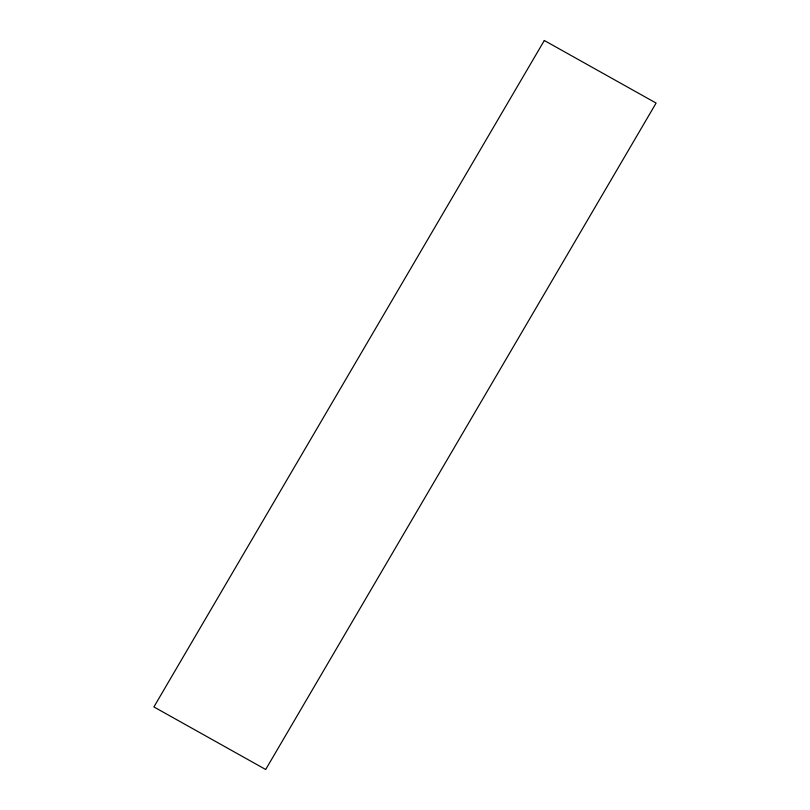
<?xml version="1.0" encoding="UTF-8"?>
<svg xmlns="http://www.w3.org/2000/svg" width="810" height="810" viewBox="0 0 810 810"><rect width="100%" height="100%" fill="white"/><g stroke="black" fill="none" stroke-linecap="round" stroke-linejoin="round"><path stroke-width="1.21" d="M544.31 40.5L153.9 706.928L265.69 769.5L656.1 103.072L544.31 40.5"/></g></svg>
